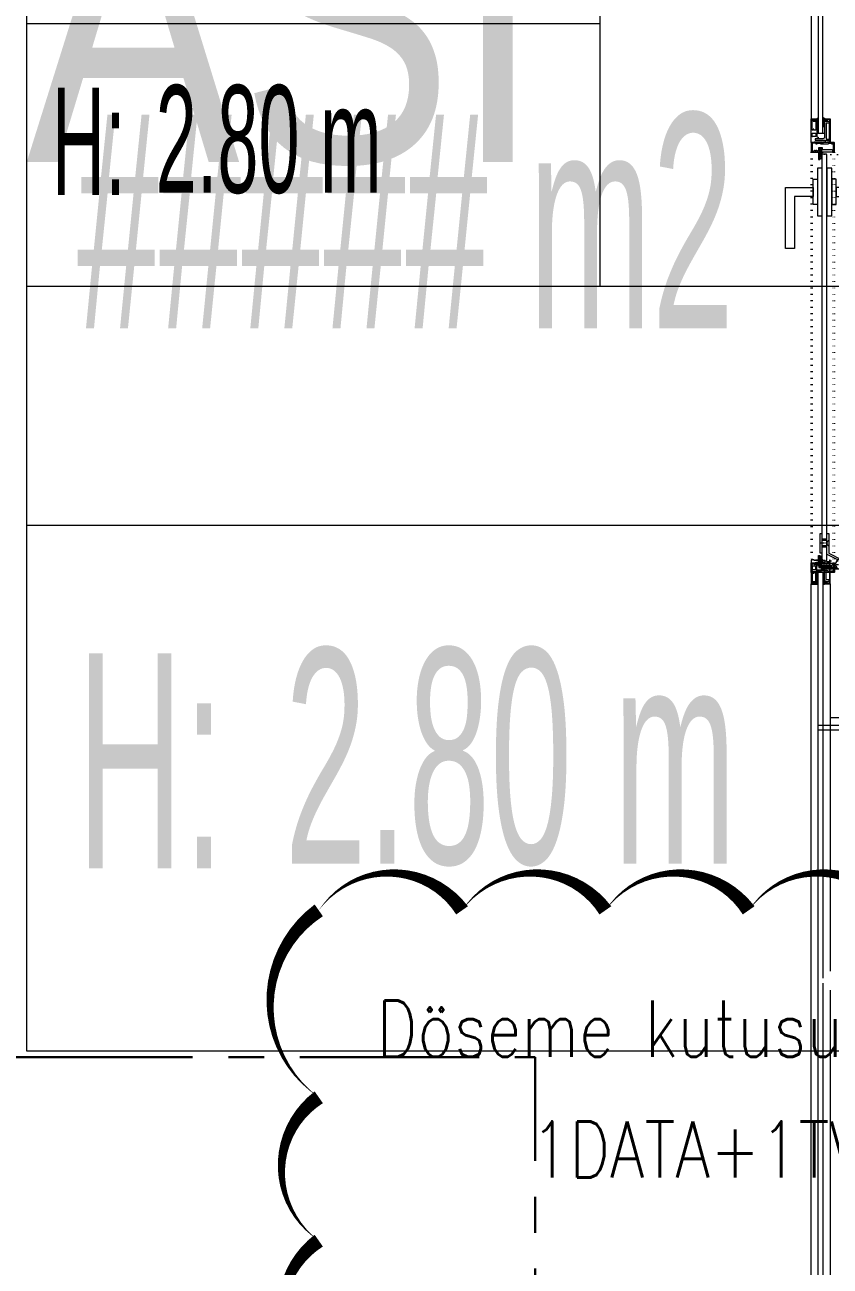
# Model space of a CAD drawing. Extents: x -9058 to 11890, y 0 to 8114.
# Drawn here: x 3240.5 to 3409.1, y 2653.1 to 2912.9 of the extents above; entities that cross this region are included whole.
import ezdxf
from ezdxf.enums import TextEntityAlignment as Align

# ---------------------------------------------------------------- set-up
doc = ezdxf.new("R2010")
doc.units = 0
doc.header["$LTSCALE"] = 10
doc.header["$MEASUREMENT"] = 0
for name, pattern in [('CENTER', [2, 1.25, -0.25, 0.25, -0.25]), ('DASHDOT', [1, 0.5, -0.25, 0, -0.25]), ('DOT2', [0.125, 0, -0.125])]:
    doc.linetypes.add(name, pattern=pattern)
doc.layers.get('0').update_dxf_attribs({"color": 9, "lineweight": 9})
for name, color, linetype, lineweight in [('06C', 9, 'Continuous', 9), ('06D', 9, 'Continuous', 9), ('07K', 8, 'Continuous', 9), ('10', 9, 'Continuous', 9), ('15', 9, 'Continuous', 9), ('20', 9, 'DOT2', 9), ('21_mahal200', 9, 'Continuous', 9), ('21_mahal200 @ 10 (1)', 9, 'Continuous', 9), ('21_mahal200 @ 10 (2)', 9, 'Continuous', 9), ('21_mahal200 @ 20', 9, 'Continuous', 9), ('40A', 9, 'Continuous', 9), ('E-KABLO', 7, 'Continuous', 30), ('E-YAZI', 7, 'Continuous', 30)]:
    doc.layers.add(name, color=color, linetype=linetype, lineweight=lineweight)
doc.styles.add('Arial', font='arial.ttf', dxfattribs={"height": 2.5})
doc.styles.add('E-YAZI', font='txttw.shx')
doc.styles.add('MuuM_TEXT-STANDART', font='ARIALN.TTF')
pattern_1 = [(225, (-604.72494, -5169.36366), (-0.0883883476, 0.0883883476), []), (135, (-604.72494, -5169.36366), (0.0883883476, 0.0883883476), [])]
pattern_2 = [(225, (-604.72494, -5174.41928), (-0.0883883476, 0.0883883476), []), (135, (-604.72494, -5174.41928), (0.0883883476, 0.0883883476), [])]

# ---------------------------------------------------------------- blocks, each defined once
blk = doc.blocks.new('0a_roomno2')
blk.add_lwpolyline([(30, -16), (0, -16), (0, 0), (30, 0)], close=True)
for points in [[(0, 0), (30, 0)], [(0, -5), (30, -5)], [(12, -5), (12, -16)], [(18, -5), (18, -16)], [(24, -5), (24, -16)], [(12, -10.5), (0, -10.5)]]:
    blk.add_lwpolyline(points)
at = {"layer": '40A'}
blk.add_lwpolyline([(0, 0), (30, 0)], dxfattribs=at)
at = {"style": 'MuuM_TEXT-STANDART', "width": 0.6}
blk.add_text('H:', height=2.25, dxfattribs=at).set_placement((0.525, -12.962), align=Align.MIDDLE_LEFT)
at = {"style": 'Arial'}
blk.add_attdef('ODANO', (0, 1.505), '', height=3, dxfattribs=at)
blk.add_attdef('MEKANADI', text='', height=3, dxfattribs=at).set_placement((0.525, -4.75), align=Align.BOTTOM_LEFT)
at = {"style": 'MuuM_TEXT-STANDART', "width": 0.6}
for tag, p in [('YER01', (15, -7)), ('TAVAN01', (20.625, -7)), ('DUVAR01', (26.25, -7)), ('YER02', (15, -10.375)), ('TAVAN02', (20.625, -10.375)), ('DUVAR02', (26.25, -10.375)), ('YER03', (15, -13.75)), ('TAVAN03', (20.625, -13.75)), ('DUVAR03', (26.25, -13.75))]:
    blk.add_attdef(tag, text='', height=2.25, dxfattribs=at).set_placement(p, align=Align.MIDDLE_CENTER)
at = {"style": 'MuuM_TEXT-STANDART'}
blk.add_attdef('M2', text='', height=2.25, dxfattribs=at).set_placement((1.323, -7.805), align=Align.MIDDLE_LEFT)
at = {"style": 'MuuM_TEXT-STANDART', "width": 0.6}
blk.add_attdef('TEMIZTAVANYUKSEKLIGI', text='', height=2.25, dxfattribs=at).set_placement((2.7, -13.162), align=Align.MIDDLE_LEFT)
blk = doc.blocks.new('*U1139')
at = {"layer": '21_mahal200 @ 10 (1)'}
ref = blk.add_blockref('0a_roomno2', (3240.86, 3018.12), dxfattribs=dict(at, xscale=10, yscale=10, zscale=10))
ref.add_attrib('ODANO', ' PRS-ZK-02', (3240.86, 3035.67), dxfattribs={"layer": '0', "height": 30, "style": 'Arial'})
ref.add_attrib('MEKANADI', 'KORİDOR', dxfattribs={"layer": '0', "height": 30, "style": 'Arial'}).set_placement((3246.11, 2973.12), align=Align.BOTTOM_LEFT)
ref.add_attrib('M2', '##### m2', dxfattribs={"layer": '0', "height": 22.5, "style": 'MuuM_TEXT-STANDART', "width": 0.6}).set_placement((3246.11, 2944.99), align=Align.MIDDLE_LEFT)
ref.add_attrib('TEMIZTAVANYUKSEKLIGI', '2.80 m', dxfattribs={"layer": '0', "height": 22.5, "style": 'MuuM_TEXT-STANDART', "width": 0.6}).set_placement((3267.86, 2889), align=Align.MIDDLE_LEFT)
ref.add_attrib('YER01', 'Y13', dxfattribs={"layer": '0', "height": 22.5, "style": 'MuuM_TEXT-STANDART', "width": 0.6}).set_placement((3390.86, 2950.62), align=Align.MIDDLE_CENTER)
ref.add_attrib('TAVAN01', 'T05', dxfattribs={"layer": '0', "height": 22.5, "style": 'MuuM_TEXT-STANDART', "width": 0.6}).set_placement((3447.11, 2950.62), align=Align.MIDDLE_CENTER)
ref.add_attrib('DUVAR01', 'D07', dxfattribs={"layer": '0', "height": 22.5, "style": 'MuuM_TEXT-STANDART', "width": 0.6}).set_placement((3503.36, 2950.62), align=Align.MIDDLE_CENTER)
ref.add_attrib('TAVAN02', 'T09', dxfattribs={"layer": '0', "height": 22.5, "style": 'MuuM_TEXT-STANDART', "width": 0.6}).set_placement((3447.11, 2916.87), align=Align.MIDDLE_CENTER)
at = {"layer": '21_mahal200 @ 10 (2)'}
ref = blk.add_blockref('0a_roomno2', (3240.86, 3018.12), dxfattribs=dict(at, xscale=10, yscale=10, zscale=10))
ref.add_attrib('ODANO', ' PRS-ZK-02', (3240.86, 3035.67), dxfattribs={"layer": '0', "height": 30, "style": 'Arial'})
ref.add_attrib('MEKANADI', 'KORİDOR', dxfattribs={"layer": '0', "height": 30, "style": 'Arial'}).set_placement((3246.11, 2973.12), align=Align.BOTTOM_LEFT)
ref.add_attrib('M2', '##### m2', dxfattribs={"layer": '0', "height": 22.5, "style": 'MuuM_TEXT-STANDART', "width": 0.6}).set_placement((3246.11, 2944.99), align=Align.MIDDLE_LEFT)
ref.add_attrib('TEMIZTAVANYUKSEKLIGI', '2.80 m', dxfattribs={"layer": '0', "height": 22.5, "style": 'MuuM_TEXT-STANDART', "width": 0.6}).set_placement((3267.86, 2889), align=Align.MIDDLE_LEFT)
ref.add_attrib('YER01', 'Y13', dxfattribs={"layer": '0', "height": 22.5, "style": 'MuuM_TEXT-STANDART', "width": 0.6}).set_placement((3390.86, 2950.62), align=Align.MIDDLE_CENTER)
ref.add_attrib('TAVAN01', 'T05', dxfattribs={"layer": '0', "height": 22.5, "style": 'MuuM_TEXT-STANDART', "width": 0.6}).set_placement((3447.11, 2950.62), align=Align.MIDDLE_CENTER)
ref.add_attrib('DUVAR01', 'D07', dxfattribs={"layer": '0', "height": 22.5, "style": 'MuuM_TEXT-STANDART', "width": 0.6}).set_placement((3503.36, 2950.62), align=Align.MIDDLE_CENTER)
ref.add_attrib('TAVAN02', 'T09', dxfattribs={"layer": '0', "height": 22.5, "style": 'MuuM_TEXT-STANDART', "width": 0.6}).set_placement((3447.11, 2916.87), align=Align.MIDDLE_CENTER)
at = {"layer": '21_mahal200 @ 20'}
ref = blk.add_blockref('0a_roomno2', (3240.86, 3018.12), dxfattribs=dict(at, xscale=20, yscale=20, zscale=20))
ref.add_attrib('M2', '##### m2', dxfattribs={"layer": '0', "height": 45, "style": 'MuuM_TEXT-STANDART', "width": 0.6}).set_placement((3251.36, 2871.87), align=Align.MIDDLE_LEFT)
ref.add_attrib('TEMIZTAVANYUKSEKLIGI', '2.80 m', dxfattribs={"layer": '0', "height": 45, "style": 'MuuM_TEXT-STANDART', "width": 0.6}).set_placement((3294.86, 2759.88), align=Align.MIDDLE_LEFT)
blk = doc.blocks.new('*U1153')
at = {"layer": '21_mahal200 @ 20'}
ref = blk.add_blockref('0a_roomno2', (2596.98, 2956.2), dxfattribs=dict(at, xscale=20, yscale=20, zscale=20))
ref.add_attrib('MEKANADI', 'SAT.SONR.MDR.ODASI', dxfattribs={"layer": '0', "height": 60, "style": 'Arial', "width": 0.8}).set_placement((2607.48, 2866.2), align=Align.BOTTOM_LEFT)
blk = doc.blocks.new('g-kapı kolu-p')
for points in [[(11.85, 8.21), (-0.95, 8.21), (-0.95, 2.41), (0.95, 2.41), (0.95, 6.31), (11.85, 6.31), (11.85, 8.21)], [(11.85, -8.21), (-0.95, -8.21), (-0.95, -2.41), (0.95, -2.41), (0.95, -6.31), (11.85, -6.31), (11.85, -8.21)]]:
    blk.add_lwpolyline(points)
for points in [[(-5, 0.5), (5, 0.5), (5, 1.5), (-5, 1.5)], [(-2.65, 1.5), (2.65, 1.5), (2.65, 2.41), (-2.65, 2.41)], [(-5, -1.5), (5, -1.5), (5, -0.5), (-5, -0.5)], [(-2.65, -1.5), (2.65, -1.5), (2.65, -2.41), (-2.65, -2.41)]]:
    blk.add_lwpolyline(points, close=True)
blk = doc.blocks.new('k-cambölme-kapı-p')
at = {"layer": '10'}
h = blk.add_hatch(dxfattribs=at)
h.set_pattern_fill('NET', color=256, angle=135, style=0)
h.set_pattern_definition([(135, (3753.7029, 560.85184), (-0.0883883476, -0.0883883476), []), (225, (3753.7029, 560.85184), (0.0883883476, -0.0883883476), [])])
h.paths.add_polyline_path([(2.08, -0.06), (2.08, 0.02), (2.07, 0.04), (2.05, 0.07), (2.01, 0.09), (1.98, 0.1), (1.97, 0.1), (1.97, -0.29), (1.94, -0.29), (1.94, -0.43), (1.88, -0.49), (1.67, -0.49), (1.82, -0.29), (1.73, -0.29), (1.53, -0.5), (1.44, -0.5), (1.62, -0.32), (1.62, -0.29), (1.51, -0.29), (1.34, -0.42), (1.32, -0.44), (1.3, -0.48), (1.29, -0.51), (1.26, -0.57), (1.26, -0.31), (1.32, -0.29), (1.23, -0.29), (1.23, -0.53), (1.23, -0.59), (1.24, -0.62), (1.26, -0.64), (3.47, -0.64), (3.47, -0.58), (3.38, -0.35), (3.38, -0.3), (3.42, -0.25), (3.42, -0.2), (3.38, -0.16), (2.73, -0.16), (2.74, -0.2), (2.91, -0.2, -1), (2.91, -0.25)])
h.paths.add_polyline_path([(2.05, -0.18), (2.05, -0.21), (2.08, -0.23), (2.11, -0.24), (2.15, -0.25), (2.95, -0.27), (2.92, -0.29), (2.55, -0.29), (2.54, -0.31), (2.52, -0.33), (2.5, -0.34), (2.48, -0.34), (2.46, -0.34), (2.44, -0.32), (2.42, -0.3), (2.08, -0.3), (1.99, -0.11), (1.99, -0.07), (2.05, -0.07)], flags=16)
h.paths.add_polyline_path([(2.41, -0.34), (2.51, -0.5), (2.08, -0.5), (2.08, -0.34)], flags=16)
h.paths.add_polyline_path([(2.55, -0.33), (2.89, -0.33), (2.94, -0.33), (3.28, -0.34, 0.166992), (3.34, -0.55), (2.72, -0.55), (2.55, -0.36)], flags=16)
h.paths.add_polyline_path([(3.02, -0.22), (3.02, -0.2), (3.33, -0.2, 0.10606), (3.29, -0.33), (3.01, -0.27)], flags=16)
h = blk.add_hatch(dxfattribs=at)
h.set_pattern_fill('NET', color=256, angle=135, style=0)
h.set_pattern_definition([(45, (474.94443, 2280.71206), (0.0883883476, -0.0883883476), []), (315, (474.94443, 2280.71206), (-0.0883883476, -0.0883883476), [])])
h.paths.add_polyline_path([(87.27, -0.16), (87.26, -0.2), (87.09, -0.2, 1), (87.09, -0.25), (87.92, -0.25), (87.92, -0.01), (87.93, 0.03), (87.96, 0.05), (88, 0.07), (88.03, 0.07), (88.03, -0.29), (88.06, -0.29), (88.06, -0.43), (88.12, -0.49), (88.33, -0.49), (88.18, -0.29), (88.27, -0.29), (88.47, -0.5), (88.56, -0.5), (88.38, -0.32), (88.38, -0.29), (88.49, -0.29), (88.66, -0.42), (88.68, -0.44), (88.7, -0.48), (88.71, -0.51), (88.74, -0.57), (88.74, -0.31), (88.68, -0.29), (88.77, -0.29), (88.77, -0.53), (88.77, -0.59), (88.76, -0.62), (88.74, -0.64), (86.53, -0.64), (86.53, -0.58), (86.62, -0.35), (86.62, -0.3), (86.58, -0.25), (86.58, -0.2), (86.62, -0.16)])
h.paths.add_polyline_path([(87.28, -0.55), (87.45, -0.36), (87.45, -0.33), (87.11, -0.33), (87.06, -0.33), (87.03, -0.31), (86.99, -0.27), (86.98, -0.22), (86.98, -0.2), (86.67, -0.2, -0.292264), (86.66, -0.55)], flags=16)
h.paths.add_polyline_path([(87.48, -0.51), (87.59, -0.51), (87.53, -0.43)], flags=16)
h.paths.add_polyline_path([(87.56, -0.4), (87.69, -0.5), (87.92, -0.5), (87.92, -0.34), (87.59, -0.34)], flags=16)
h.paths.add_polyline_path([(87.62, -0.53), (87.71, -0.62), (87.71, -0.53)], flags=16)
at = {"layer": '10', "linetype": 'DASHDOT', "ltscale": 0.05}
for points in [[(3.22, 3.63), (0.2, 3.63)], [(1.71, 2.14), (1.71, 4.9)], [(6.13, 1.44), (6.13, -0.55)]]:
    blk.add_lwpolyline(points, dxfattribs=at)
at = {"layer": '10'}
for points in [[(0.69, 3.63), (0.69, 2.44)], [(1.06, 2.44), (1.06, 2.86)], [(3.84, 0.88), (2.63, 3.22)], [(4.07, 1.27), (2.67, 3.99)], [(1.82, 2.27), (0.16, 2.27), (0.16, 2.03), (0.38, 2.03), (0.38, 1.92), (0.22, 1.92), (0.22, 1.16), (0.35, 1.16), (0.35, -0.41), (0.22, -0.41), (0.22, -1.23), (0.36, -1.23), (0.36, -1.38), (0.16, -1.38), (0.16, -2.24), (1.82, -2.24), (1.82, -1.72), (1.62, -1.72), (1.62, -1.58), (1.82, -1.58), (1.82, -1.37), (1.61, -1.37), (1.61, -1.24), (1.74, -1.24), (1.74, -0.85), (1.06, -0.85), (1.06, -0.13), (1.5, -0.13), (1.5, 1.92), (1.57, 2.03), (1.82, 2.03), (1.82, 2.27)], [(0.69, 2.27), (0.69, -0.24), (1.06, -0.24)], [(1.06, -0.13), (1.06, 2.27)], [(1.5, 1.92), (1.06, 1.92)], [(1.17, 1.92), (1.17, -0.13)], [(2.91, -0.25), (2.08, -0.06), (2.08, 0.02), (2.07, 0.04), (2.05, 0.07), (2.01, 0.09), (1.98, 0.1), (1.97, 0.1)], [(8.14, 0.88), (8.14, 1.27), (4.07, 1.27)], [(5.3, 0.88), (5.3, -0.16)], [(5.5, 1.27), (5.77, 0.97), (5.77, 0.88)], [(5.59, 0.88), (5.59, -0.16)], [(6.76, 1.27), (6.49, 0.97), (6.49, 0.88)], [(6.67, 0.88), (6.67, -0.16)], [(6.96, 0.88), (6.96, -0.16)], [(87.09, -0.25), (87.92, -0.25), (87.92, -0.01), (87.93, 0.03), (87.96, 0.05), (88, 0.07), (88.03, 0.07)], [(88.18, 2.27), (89.84, 2.27), (89.84, 2.03), (89.62, 2.03), (89.62, 1.92), (89.78, 1.92), (89.78, 1.16), (89.65, 1.16), (89.65, -0.41), (89.78, -0.41), (89.78, -1.23), (89.64, -1.23), (89.64, -1.38), (89.84, -1.38), (89.84, -2.24), (88.18, -2.24), (88.18, -1.72), (88.38, -1.72), (88.38, -1.58), (88.18, -1.58), (88.18, -1.37), (88.39, -1.37), (88.39, -1.24), (88.26, -1.24), (88.26, -0.85), (88.94, -0.85), (88.94, -0.13), (88.5, -0.13), (88.5, 1.92), (88.43, 2.03), (88.18, 2.03), (88.18, 2.27)], [(2.05, -0.89), (3.59, -0.89), (3.59, -0.64), (1.23, -0.64), (1.23, -0.29), (1.97, -0.29)], [(1.62, -0.29), (1.62, -0.32), (1.44, -0.5), (1.53, -0.5), (1.73, -0.29)], [(1.82, -0.29), (1.67, -0.49), (1.88, -0.49), (1.94, -0.43), (1.94, -0.29)], [(3.34, -0.55), (2.72, -0.55), (2.55, -0.36), (2.55, -0.33), (2.89, -0.33), (2.94, -0.33)], [(3.28, -0.34), (3.28, -0.34), (2.94, -0.33)], [(3.01, -0.27), (3.02, -0.22), (3.02, -0.2), (3.33, -0.2)], [(3.01, -0.27), (3.29, -0.33), (3.29, -0.33)], [(4.06, -0.16), (4.06, -0.55), (8.14, -0.55)], [(8.14, -0.55), (8.14, -0.16)], [(87.95, -0.89), (86.41, -0.89), (86.41, -0.64), (88.77, -0.64), (88.77, -0.29), (88.03, -0.29)], [(87.59, -0.51), (87.53, -0.43), (87.48, -0.51), (87.59, -0.51)], [(88.18, -0.29), (88.33, -0.49), (88.12, -0.49), (88.06, -0.43), (88.06, -0.29)], [(88.38, -0.29), (88.38, -0.32), (88.56, -0.5), (88.47, -0.5), (88.27, -0.29)]]:
    blk.add_lwpolyline(points, dxfattribs=at)
for points in [[(1.97, -0.29), (1.97, 2.13), (2.05, 2.13), (2.05, 2.28, 0.414214), (1.89, 2.44), (0.08, 2.44, 0.414214), (0, 2.36), (0, -2.36, 0.414214), (0.08, -2.44), (2.05, -2.44), (2.05, -2.25), (2.05, -2.23), (2.05, -2.23), (2.05, -2.23), (2.05, -2.23), (2.05, -2.23), (2.05, -0.89)], [(88.03, -0.29), (88.03, 2.13), (87.95, 2.13), (87.95, 2.28, -0.414214), (88.11, 2.44), (89.92, 2.44, -0.414214), (90, 2.36), (90, -2.36, -0.414214), (89.92, -2.44), (87.95, -2.44), (87.95, -2.25), (87.95, -2.23), (87.95, -2.23), (87.95, -2.23), (87.95, -2.23), (87.95, -2.23), (87.95, -0.89)], [(1.51, -0.29), (1.34, -0.42), (1.32, -0.44), (1.3, -0.48), (1.29, -0.51), (1.26, -0.57), (1.26, -0.31), (1.32, -0.29), (1.23, -0.29), (1.23, -0.53), (1.23, -0.59), (1.24, -0.62), (1.26, -0.64), (3.47, -0.64), (3.47, -0.58), (3.38, -0.35), (3.38, -0.3), (3.42, -0.25), (3.42, -0.2), (3.38, -0.16), (2.73, -0.16), (2.74, -0.2), (2.91, -0.2, -1), (2.91, -0.25, -1)], [(88.49, -0.29), (88.66, -0.42), (88.68, -0.44), (88.7, -0.48), (88.71, -0.51), (88.74, -0.57), (88.74, -0.31), (88.68, -0.29), (88.77, -0.29), (88.77, -0.53), (88.77, -0.59), (88.76, -0.62), (88.74, -0.64), (86.53, -0.64), (86.53, -0.58), (86.62, -0.35), (86.62, -0.3), (86.58, -0.25), (86.58, -0.2), (86.62, -0.16), (87.27, -0.16), (87.26, -0.2), (87.09, -0.2, 1), (87.09, -0.25, 1)], [(86.66, -0.55), (87.28, -0.55), (87.45, -0.36), (87.45, -0.33), (87.11, -0.33), (87.06, -0.33), (87.03, -0.31), (86.99, -0.27), (86.98, -0.22), (86.98, -0.2), (86.67, -0.2, 1)]]:
    blk.add_lwpolyline(points, format="xyb", dxfattribs=at)
for points in [[(1.99, -0.07), (2.05, -0.07), (2.05, -0.18), (2.05, -0.21), (2.08, -0.23), (2.11, -0.24), (2.15, -0.25), (2.95, -0.27), (2.92, -0.29), (2.55, -0.29), (2.54, -0.31), (2.52, -0.33), (2.5, -0.34), (2.48, -0.34), (2.46, -0.34), (2.44, -0.32), (2.42, -0.3), (2.08, -0.3), (1.99, -0.11)], [(2.08, -0.5), (2.08, -0.34), (2.41, -0.34), (2.51, -0.5), (2.51, -0.5)], [(87.92, -0.5), (87.92, -0.34), (87.59, -0.34), (87.56, -0.4), (87.69, -0.5)], [(87.62, -0.53), (87.71, -0.53), (87.71, -0.62)]]:
    blk.add_lwpolyline(points, close=True, dxfattribs=at)
blk.add_circle((1.71, 3.65), 1.02, dxfattribs=at)
for centre, start, end in [((3.6, -0.37), 176.143, 214.0649), ((3.6, -0.37), 148.8979, 173.1144), ((86.4, -0.37), 325.9351, 31.1021)]:
    blk.add_arc(centre, 0.322, start, end, dxfattribs=at)
at = {"layer": '15', "linetype": 'DOT2'}
blk.add_lwpolyline([(2.48, 0.36), (2.48, 85.36)], dxfattribs=at)
at = {"layer": '15'}
blk.add_lwpolyline([(2.58, 0.88), (87.42, 0.88), (87.52, 0.78), (87.52, -0.05), (87.42, -0.16), (2.58, -0.16), (2.58, -0.16), (2.48, -0.05), (2.48, 0.78), (2.58, 0.88)], dxfattribs=at)
at = {"layer": '15', "linetype": 'DOT2'}
blk.add_arc((2.48, 0.36), 85.04, 0, 90, dxfattribs=at)
at = {"layer": '20'}
for p, q in [((87.95, 2.43), (2.05, 2.43)), ((87.95, 2.13), (2.05, 2.13)), ((87.95, -2.23), (2.05, -2.23)), ((87.95, -2.44), (2.05, -2.44))]:
    blk.add_line(p, q, dxfattribs=at)
at = {"layer": '06C', "xscale": -1}
blk.add_blockref('g-kapı kolu-p', (79.64, 0.38), dxfattribs=at)

msp = doc.modelspace()

# ---------------------------------------------------------------- hatches: boundary and pattern name
at = {"layer": '10'}
h = msp.add_hatch(dxfattribs=at)
h.set_pattern_fill('NET', color=256, angle=315, style=0)
h.set_pattern_definition(pattern_2)
h.paths.add_polyline_path([(3406.18, 2892.78), (3406.18, 2892.83), (3406.07, 2892.87), (3406.02, 2892.87), (3406.02, 2892.85), (3405.9, 2892.85), (3405.9, 2893.14), (3406.02, 2893.14), (3406.02, 2893.1), (3406.18, 2893.15), (3406.17, 2893.23), (3406.54, 2893.41), (3406.54, 2893.3), (3406.5, 2893.3), (3406.31, 2893.14, -0.2599), (3406.54, 2893.06), (3406.54, 2892.81, -0.382682)])
h.paths.add_polyline_path([(3406.3, 2893.02), (3406.3, 2892.83, 2.16717)], flags=16)
h = msp.add_hatch(dxfattribs=at)
h.set_pattern_fill('NET', color=256, angle=315, style=0)
h.set_pattern_definition([(225, (-608.45214, -5182.6384), (-0.0883883476, 0.0883883476), []), (135, (-608.45214, -5182.6384), (0.0883883476, 0.0883883476), [])])
h.paths.add_polyline_path([(3406.23, 2891.61), (3406.54, 2891.61), (3406.54, 2892.64), (3406.23, 2892.64)])
h = msp.add_hatch(dxfattribs=at)
h.set_pattern_fill('NET', color=256, angle=315, style=0)
h.set_pattern_definition(pattern_2)
h.paths.add_polyline_path([(3407.94, 2892.78), (3407.94, 2892.83), (3408.05, 2892.87), (3408.1, 2892.87), (3408.1, 2892.85), (3408.22, 2892.85), (3408.22, 2893.14), (3408.1, 2893.14), (3408.1, 2893.1), (3407.94, 2893.15), (3407.95, 2893.23), (3407.58, 2893.41), (3407.58, 2893.3), (3407.63, 2893.3), (3407.82, 2893.14, 0.2599), (3407.58, 2893.06), (3407.58, 2892.81, 0.382682)])
h.paths.add_polyline_path([(3407.82, 2893.02), (3407.82, 2892.83, -2.16717)], flags=16)
h = msp.add_hatch(dxfattribs=at)
h.set_pattern_fill('NET', color=256, angle=315, style=0)
h.set_pattern_definition([(225, (-608.45214, -5176.12926), (-0.0883883476, 0.0883883476), []), (135, (-608.45214, -5176.12926), (0.0883883476, 0.0883883476), [])])
h.paths.add_polyline_path([(3407.58, 2891.61), (3407.87, 2891.61), (3407.87, 2892.64), (3407.58, 2892.64)])
h = msp.add_hatch(dxfattribs=at)
h.set_pattern_fill('NET', color=256, angle=315, style=0)
h.set_pattern_definition([(225, (-629.50454, -5180.18236), (-0.0883883476, 0.0883883476), []), (135, (-629.50454, -5180.18236), (0.0883883476, 0.0883883476), [])])
h.paths.add_polyline_path([(3405.98, 2888.16), (3407.04, 2888.16), (3407.04, 2888.34), (3405.98, 2888.34)])
h = msp.add_hatch(dxfattribs=at)
h.set_pattern_fill('NET', color=256, angle=315, style=0)
h.set_pattern_definition([(225, (-629.50454, -5175.12674), (-0.0883883476, 0.0883883476), []), (135, (-629.50454, -5175.12674), (0.0883883476, 0.0883883476), [])])
h.paths.add_polyline_path([(3405.98, 2800.96), (3407.04, 2800.96), (3407.04, 2800.78), (3405.98, 2800.78)])
h = msp.add_hatch(dxfattribs=at)
h.set_pattern_fill('NET', color=256, angle=315, style=0)
h.set_pattern_definition(pattern_1)
h.paths.add_polyline_path([(3406.18, 2796.34), (3406.18, 2796.28), (3406.07, 2796.24), (3406.02, 2796.24), (3406.02, 2796.26), (3405.9, 2796.26), (3405.9, 2795.98), (3406.02, 2795.98), (3406.02, 2796.01), (3406.18, 2795.96), (3406.17, 2795.88), (3406.54, 2795.71), (3406.54, 2795.82), (3406.5, 2795.82), (3406.31, 2795.98, 0.2599), (3406.54, 2796.06), (3406.54, 2796.3, 0.382682)])
h.paths.add_polyline_path([(3406.3, 2796.1), (3406.3, 2796.29, -2.16717)], flags=16)
h = msp.add_hatch(dxfattribs=at)
h.set_pattern_fill('NET', color=256, angle=315, style=0)
h.set_pattern_definition([(225, (-608.45214, -5177.58279), (-0.0883883476, 0.0883883476), []), (135, (-608.45214, -5177.58279), (0.0883883476, 0.0883883476), [])])
h.paths.add_polyline_path([(3406.23, 2797.51), (3406.54, 2797.51), (3406.54, 2796.47), (3406.23, 2796.47)])
h = msp.add_hatch(dxfattribs=at)
h.set_pattern_fill('NET', color=256, angle=315, style=0)
h.set_pattern_definition([(225, (-608.45214, -5171.07365), (-0.0883883476, 0.0883883476), []), (135, (-608.45214, -5171.07365), (0.0883883476, 0.0883883476), [])])
h.paths.add_polyline_path([(3407.58, 2797.51), (3407.87, 2797.51), (3407.87, 2796.47), (3407.58, 2796.47)])
h = msp.add_hatch(dxfattribs=at)
h.set_pattern_fill('NET', color=256, angle=315, style=0)
h.set_pattern_definition(pattern_1)
h.paths.add_polyline_path([(3407.94, 2796.34), (3407.94, 2796.28), (3408.05, 2796.24), (3408.1, 2796.24), (3408.1, 2796.26), (3408.22, 2796.26), (3408.22, 2795.98), (3408.1, 2795.98), (3408.1, 2796.01), (3407.94, 2795.96), (3407.95, 2795.88), (3407.58, 2795.71), (3407.58, 2795.82), (3407.63, 2795.82), (3407.82, 2795.98, -0.2599), (3407.58, 2796.06), (3407.58, 2796.3, -0.382682)])
h.paths.add_polyline_path([(3407.82, 2796.1), (3407.82, 2796.29, 2.16717)], flags=16)

# ---------------------------------------------------------------- linework, layer by layer
at = {"layer": '06D'}
for p, q in [((3405.06, 3113.24), (3405.06, 2893.24)), ((3405.06, 2710.87), (3405.06, 2795.89)), ((3409.06, 2795.89), (3409.06, 2714.87)), ((3674.06, 2767.87), (3409.06, 2767.87)), ((3405.06, 2365.87), (3405.06, 2710.87)), ((3409.06, 2710.87), (3409.06, 2369.87))]:
    msp.add_line(p, q, dxfattribs=at)
at = {"layer": '10'}
for points in [[(3408.04, 2888.34), (3407.51, 2888.34), (3407.51, 2888.16), (3407.38, 2888.16), (3407.38, 2888.34), (3405.73, 2888.34), (3405.73, 2888.16), (3405.3, 2888.16), (3405.3, 2888.28), (3405.06, 2888.28), (3405.06, 2893.24), (3406.18, 2893.24), (3406.18, 2893.14), (3406, 2893.09), (3406, 2893.14), (3405.63, 2893.14), (3405.63, 2892.87), (3406.18, 2892.87), (3406.18, 2892.71), (3406.23, 2892.68), (3406.23, 2889.43), (3406.52, 2889.36), (3406.52, 2889.06), (3405.92, 2889.06), (3405.92, 2888.74), (3408.04, 2888.74)], [(3406.08, 2890.19), (3406.08, 2889.51), (3405.38, 2889.51), (3405.34, 2889.44), (3405.26, 2889.44), (3405.26, 2890.24), (3405.4, 2890.24), (3405.45, 2890.19)], [(3408.04, 2800.78), (3407.51, 2800.78), (3407.51, 2800.96), (3407.38, 2800.96), (3407.38, 2800.78), (3405.73, 2800.78), (3405.73, 2800.96), (3405.3, 2800.96), (3405.3, 2800.84), (3405.06, 2800.84), (3405.06, 2795.87), (3406.18, 2795.87), (3406.18, 2795.97), (3406, 2796.02), (3406, 2795.97), (3405.63, 2795.97), (3405.63, 2796.25), (3406.18, 2796.25), (3406.18, 2796.4), (3406.23, 2796.44), (3406.23, 2799.68), (3406.52, 2799.75), (3406.52, 2800.05), (3405.92, 2800.05), (3405.92, 2800.38), (3408.04, 2800.38)], [(3406.08, 2798.93), (3406.08, 2799.61), (3405.38, 2799.61), (3405.34, 2799.68), (3405.26, 2799.68), (3405.26, 2798.87), (3405.4, 2798.87), (3405.45, 2798.93)]]:
    msp.add_lwpolyline(points, close=True, dxfattribs=at)
for points in [[(3405.49, 2890.98), (3405.49, 2890.82), (3405.26, 2890.82), (3405.26, 2893.03), (3405.49, 2893.03), (3405.49, 2892.73), (3406.03, 2892.73), (3406.03, 2890.83)], [(3405.9, 2892.87), (3405.9, 2893.14)], [(3406.18, 2893.24), (3406.54, 2893.41)], [(3406.23, 2892.64), (3406.23, 2892.64), (3406.56, 2892.64)], [(3406.56, 2891.61), (3406.23, 2891.61)], [(3406.31, 2893.14), (3406.5, 2893.3), (3406.54, 2893.3)], [(3408.16, 2892.68), (3408.16, 2892.64), (3407.56, 2892.64)], [(3407.56, 2891.61), (3407.87, 2891.61)], [(3407.95, 2893.23), (3407.58, 2893.41)], [(3407.82, 2893.14), (3407.63, 2893.3), (3407.58, 2893.3)], [(3408.9, 2893.08), (3408.45, 2893.08), (3408.45, 2892.76), (3408.16, 2892.76), (3408.16, 2892.68), (3407.94, 2892.78), (3407.94, 2892.83), (3408.05, 2892.87), (3408.1, 2892.87), (3408.1, 2892.85), (3408.35, 2892.85), (3408.35, 2893.14), (3408.1, 2893.14), (3408.1, 2893.1), (3407.94, 2893.15), (3407.95, 2893.23), (3409.06, 2893.23), (3409.06, 2888.27)], [(3408.22, 2892.85), (3408.22, 2893.14)], [(3406.23, 2890.24), (3407.87, 2890.24)], [(3405.98, 2888.34), (3405.98, 2888.16), (3407.04, 2888.16)], [(3407.04, 2888.34), (3407.04, 2888.16)], [(3405.98, 2800.78), (3405.98, 2800.96), (3407.04, 2800.96)], [(3407.04, 2800.78), (3407.04, 2800.96)], [(3408.9, 2796.04), (3408.45, 2796.04), (3408.45, 2796.35), (3408.16, 2796.35), (3408.16, 2796.44), (3407.94, 2796.34), (3407.94, 2796.28), (3408.05, 2796.24), (3408.1, 2796.24), (3408.1, 2796.26), (3408.35, 2796.26), (3408.35, 2795.98), (3408.1, 2795.98), (3408.1, 2796.01), (3407.94, 2795.96), (3407.95, 2795.88), (3409.06, 2795.89), (3409.06, 2800.85)], [(3405.49, 2798.13), (3405.49, 2798.29), (3405.26, 2798.29), (3405.26, 2796.09), (3405.49, 2796.09), (3405.49, 2796.39), (3406.03, 2796.39), (3406.03, 2798.29)], [(3406.23, 2798.88), (3407.87, 2798.88)], [(3405.9, 2796.25), (3405.9, 2795.98)], [(3406.18, 2795.87), (3406.54, 2795.71)], [(3406.56, 2797.51), (3406.23, 2797.51)], [(3406.23, 2796.47), (3406.23, 2796.47), (3406.56, 2796.47)], [(3406.31, 2795.98), (3406.5, 2795.82), (3406.54, 2795.82)], [(3407.56, 2797.51), (3407.87, 2797.51)], [(3408.16, 2796.44), (3408.16, 2796.47), (3407.56, 2796.47)], [(3407.82, 2795.98), (3407.63, 2795.82), (3407.58, 2795.82)], [(3407.95, 2795.88), (3407.58, 2795.71)], [(3408.22, 2796.26), (3408.22, 2795.98)]]:
    msp.add_lwpolyline(points, dxfattribs=at)
for points in [[(3406.3, 2892.83), (3406.3, 2893.02, -1)], [(3407.87, 2892.64), (3407.87, 2889.39, -0.414214), (3407.55, 2889.06), (3406.52, 2889.06)], [(3407.82, 2892.83), (3407.82, 2893.02, 1)], [(3408.16, 2892.76), (3408.74, 2892.65, -0.833203), (3408.74, 2892.33, -0.447088)], [(3408.74, 2892.33), (3408.29, 2892.33, 0.414214), (3408.19, 2892.23), (3408.19, 2888.98), (3408.92, 2888.98)], [(3408.56, 2888.73), (3408.92, 2888.73), (3408.92, 2893.04), (3408.95, 2893.04, 0.561743), (3408.95, 2893.13, 0.595966), (3408.9, 2893.08, -2.204878)], [(3406.03, 2890.83), (3405.62, 2890.83), (3405.62, 2890.98, 1), (3405.49, 2890.98, -1)], [(3409.06, 2888.27), (3408.92, 2888.27), (3408.92, 2888.61), (3408.44, 2888.61, -1), (3408.44, 2888.81)], [(3408.44, 2888.81, -0.305404), (3408.56, 2888.73, -5.773092)], [(3409.06, 2800.85), (3408.92, 2800.85), (3408.92, 2800.51), (3408.44, 2800.51, 1), (3408.44, 2800.3)], [(3408.44, 2800.3, 0.305404), (3408.56, 2800.38, 5.773092)], [(3408.56, 2800.38), (3408.92, 2800.38), (3408.92, 2796.07), (3408.95, 2796.07, -0.561743), (3408.95, 2795.99, -0.595966), (3408.9, 2796.04, 2.204878)], [(3406.03, 2798.29), (3405.62, 2798.29), (3405.62, 2798.13, -1), (3405.49, 2798.13, 1)], [(3407.87, 2796.47), (3407.87, 2799.73, 0.414214), (3407.55, 2800.05), (3406.52, 2800.05)], [(3408.74, 2796.78), (3408.29, 2796.78, -0.414214), (3408.19, 2796.89), (3408.19, 2800.13), (3408.92, 2800.13)], [(3406.3, 2796.29), (3406.3, 2796.1, 1)], [(3407.82, 2796.29), (3407.82, 2796.1, -1)], [(3408.16, 2796.35), (3408.74, 2796.47, 0.833203), (3408.74, 2796.78, 0.447088)]]:
    msp.add_lwpolyline(points, format="xyb", dxfattribs=at)
for centre, radius, start, end in [((3406.34, 2893), 0.273, 233.5711, 324.0262), ((3406.38, 2892.92), 0.125, 229.5402, 130.4598), ((3406.36, 2892.89), 0.253, 35.8742, 101.3324), ((3407.77, 2892.89), 0.253, 78.6676, 144.1258), ((3407.78, 2893), 0.273, 215.9738, 306.4289), ((3407.74, 2892.92), 0.125, 49.5402, 310.4598), ((3406.34, 2796.12), 0.273, 35.9738, 126.4289), ((3406.38, 2796.19), 0.125, 229.5402, 130.4598), ((3406.36, 2796.23), 0.253, 258.6676, 324.1258), ((3407.78, 2796.12), 0.273, 53.5711, 144.0262), ((3407.77, 2796.23), 0.253, 215.8742, 281.3324), ((3407.74, 2796.19), 0.125, 49.5402, 310.4598)]:
    msp.add_arc(centre, radius, start, end, dxfattribs=at)
at = {"layer": '15'}
for p, q in [((3406.55, 3116.25), (3406.55, 2890.29)), ((3407.55, 2890.29), (3407.55, 3116.25)), ((3406.56, 2712.37), (3406.56, 2798.28)), ((3407.56, 2713.37), (3407.56, 2798.28)), ((3406.56, 2766.37), (3674.06, 2766.37)), ((3406.56, 2765.37), (3674.06, 2765.37)), ((3406.56, 2367.37), (3406.56, 2712.37)), ((3407.56, 2368.37), (3407.56, 2712.37))]:
    msp.add_line(p, q, dxfattribs=at)
at = {"layer": 'E-KABLO', "color": 6, "linetype": 'CENTER', "ltscale": 3}
for p in [(2818.06, 2696.87), (3347.28, 2555.14)]:
    msp.add_line(p, (3347.28, 2696.87), dxfattribs=at)
at = {"layer": 'E-YAZI', "color": 3}
msp.add_lwpolyline([(3301.99, 2628.47, 0, 3, -0.520567), (3301.99, 2658.47, 0, 3, -0.520567), (3301.99, 2688.47, 0, 3, -0.520567), (3301.99, 2727.59, 0, 3, -0.520567), (3331.99, 2727.59, 0, 3, -0.520567), (3361.99, 2727.59, 0, 3, -0.520567), (3391.99, 2727.59, 0, 3, -0.520567), (3421.99, 2727.59, 0, 3, -0.520567), (3451.99, 2727.59, 0, 3, -0.520567), (3481.99, 2727.59, 0, 3, -0.520567), (3511.99, 2727.59, 0, 3, -0.520567), (3541.99, 2727.59, 0, 3, -0.520567), (3561.78, 2717.38, 0, 3, -0.520567), (3561.78, 2687.38, 0, 3, -0.520567), (3561.78, 2657.38, 0, 3, -0.520567), (3561.78, 2627.38, 0, 3, -0.520567)], format="xyseb", dxfattribs=at)

# ---------------------------------------------------------------- block references
at = {"layer": '07K', "xscale": -1, "rotation": 270}
msp.add_blockref('k-cambölme-kapı-p', (3407.5, 2798.28), dxfattribs=at)
at = {"layer": '21_mahal200', "color": 6}
for name in ['*U1139', '*U1153']:
    msp.add_blockref(name, (0, 0), dxfattribs=at)

# ---------------------------------------------------------------- texts
at = {"layer": 'E-YAZI', "color": 3, "style": 'E-YAZI', "width": 0.8}
for s, p in [('Döseme kutusu icerisinde sadece', (3314.17, 2696.96)), ('1DATA+1TV+1HDMI+2UPS olacaktir.', (3346.41, 2671.66))]:
    msp.add_text(s, height=11.76, dxfattribs=at).set_placement(p)

doc.saveas('drawing.dxf')
